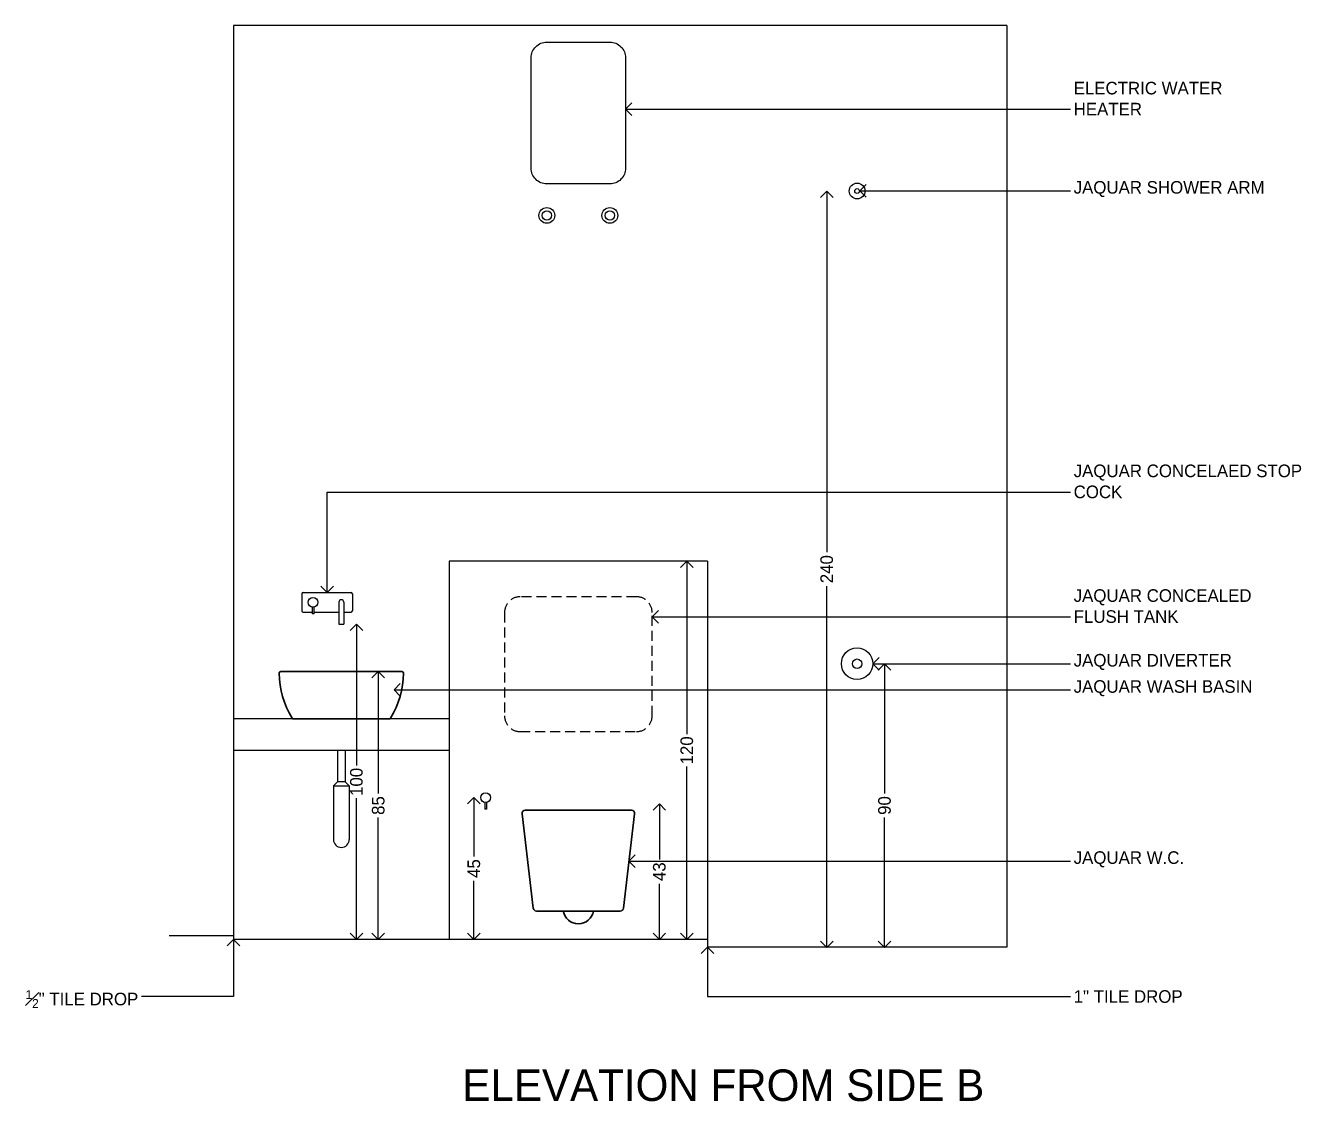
# Model space of a CAD drawing. Header units: metres. Extents: x -16 to 65907, y -5261 to 15511.
# Drawn here: x 23473.8 to 23879.8, y -2109.3 to -1767.9 of the extents above; entities that cross this region are included whole.
import ezdxf

# ---------------------------------------------------------------- set-up
doc = ezdxf.new("R2010")
doc.units = ezdxf.units.M
doc.header["$PDMODE"] = 67
doc.header["$PDSIZE"] = -5
doc.linetypes.add('DASHED', pattern=[19.05, 12.7, -6.35])
doc.layers.get('0').update_dxf_attribs({"color": 6})
for name, color, linetype in [('BC-HATCH', 8, 'Continuous'), ('BC-TEXT', 7, 'Continuous'), ('BC-WHITECOLOR', 7, 'Continuous'), ('Dim', 9, 'Continuous')]:
    doc.layers.add(name, color=color, linetype=linetype)
doc.layers.add('Object', color=7, linetype='Continuous', lineweight=30)
doc.styles.add('BC-1IN10-2', font='FreeSans.ttf', dxfattribs={"height": 4})
doc.dimstyles.new('BC-1IN10-2', dxfattribs={"dimtxt": 4, "dimasz": 4, "dimexe": 0.18, "dimexo": 0.0625, "dimgap": 1, "dimtad": 0, "dimtoh": 1, "dimzin": 12, "dimdsep": 46, "dimtxsty": 'BC-1IN10-2', "dimblk": 'OPEN90', "dimcen": 0.09, "dimse1": 1, "dimse2": 1, "dimclrd": 256, "dimclre": 256, "dimclrt": 7, "dimadec": 0, "dimazin": 0, "dimtfac": 1, "dimtdec": 1, "dimtofl": 0, "dimtmove": 1, "dimatfit": 3, "dimldrblk": 'OPEN90', "dimfxl": 1, "dimtolj": 1, "dimtzin": 0, "dimlwd": -1, "dimarcsym": 0})

# ---------------------------------------------------------------- blocks, each defined once
blk = doc.blocks.new('BC-JAQ-WB-ELEV')
at = {"layer": 'Object'}
for p, q in [((-192.3, 150), (192.3, 150)), ((-152.3, 0), (152.3, 0))]:
    blk.add_line(p, q, dxfattribs=at)
for centre, radius, start, end in [((-192.3, 145), 5, 90, 182.562), ((81, 147.4), 278.3, 180.5313, 211.4271), ((-81, 147.4), 278.3, 328.5729, 359.4687), ((192.3, 145), 5, 357.438, 90), ((-152.3, 5), 5, 213.5505, 270), ((152.3, 5), 5, 270, 326.4495)]:
    blk.add_arc(centre, radius, start, end, dxfattribs=at)
blk = doc.blocks.new('BC-JAQ-WC-ELEV')
at = {"layer": 'Object'}
for p, q in [((-168.7, 410), (168.7, 410)), ((-178.6, 398.8), (-143, 98.8)), ((178.6, 398.8), (143, 98.8)), ((-133, 90), (133, 90))]:
    blk.add_line(p, q, dxfattribs=at)
for centre, radius, start, end in [((-168.7, 400), 10, 90, 186.8974), ((168.7, 400), 10, 353.1026, 90), ((-133, 100), 10, 186.8974, 270), ((0, 98.2), 48.4, 189.7038, 350.2962), ((133, 100), 10, 270, 353.1026)]:
    blk.add_arc(centre, radius, start, end, dxfattribs=at)
blk = doc.blocks.new('_OPEN90')
at = {"color": 0, "linetype": 'ByBlock'}
for p, q in [((0, 0), (-1, 0)), ((-0.5, 0.5), (0, 0)), ((0, 0), (-0.5, -0.5))]:
    blk.add_line(p, q, dxfattribs=at)
blk = doc.blocks.new('*D2440')
at = {"layer": 'BC-TEXT'}
for p, q in [((23683.74, -1941.93), (23683.74, -1992.77)), ((23683.74, -2053.93), (23683.74, -2003.09))]:
    blk.add_line(p, q, dxfattribs=at)
at = {"layer": 'Defpoints', "color": 0}
for p in [(23690.3, -1937.93), (23683.74, -2057.93), (23690.3, -2057.93)]:
    blk.add_point(p, dxfattribs=at)
at = {"layer": 'BC-TEXT', "xscale": 4, "yscale": 4, "zscale": 4}
for p, rotation in [((23683.74, -1937.93), 90), ((23683.74, -2057.93), 270)]:
    blk.add_blockref('_OPEN90', p, dxfattribs=dict(at, rotation=rotation))
at = {"layer": 'BC-TEXT', "color": 7, "insert": (23683.74, -1997.93), "char_height": 4, "attachment_point": 5, "rotation": 90, "style": 'BC-1IN10-2'}
blk.add_mtext('\\A1;120', dxfattribs=at)
blk = doc.blocks.new('*D2441')
at = {"layer": 'BC-TEXT'}
for p, q in [((23675.01, -2018.93), (23675.01, -2032.59)), ((23675.01, -2053.93), (23675.01, -2040.27))]:
    blk.add_line(p, q, dxfattribs=at)
at = {"layer": 'Defpoints', "color": 0}
for p in [(23649.3, -2014.93), (23649.3, -2057.93), (23675.01, -2057.93)]:
    blk.add_point(p, dxfattribs=at)
at = {"layer": 'BC-TEXT', "xscale": 4, "yscale": 4, "zscale": 4}
for p, rotation in [((23675.01, -2014.93), 90), ((23675.01, -2057.93), 270)]:
    blk.add_blockref('_OPEN90', p, dxfattribs=dict(at, rotation=rotation))
at = {"layer": 'BC-TEXT', "color": 7, "insert": (23675.01, -2036.43), "char_height": 4, "attachment_point": 5, "rotation": 90, "style": 'BC-1IN10-2'}
blk.add_mtext('\\A1;43', dxfattribs=at)
blk = doc.blocks.new('*D2443')
at = {"layer": 'BC-TEXT'}
for p, q in [((23578.84, -1961.93), (23578.84, -2002.77)), ((23578.84, -2053.93), (23578.84, -2013.09))]:
    blk.add_line(p, q, dxfattribs=at)
at = {"layer": 'Defpoints', "color": 0}
for p in [(23578.84, -1957.93), (23574.05, -2057.93), (23578.84, -2057.93)]:
    blk.add_point(p, dxfattribs=at)
at = {"layer": 'BC-TEXT', "xscale": 4, "yscale": 4, "zscale": 4}
for p, rotation in [((23578.84, -1957.93), 90), ((23578.84, -2057.93), 270)]:
    blk.add_blockref('_OPEN90', p, dxfattribs=dict(at, rotation=rotation))
at = {"layer": 'BC-TEXT', "color": 7, "insert": (23578.84, -2007.93), "char_height": 4, "attachment_point": 5, "rotation": 90, "style": 'BC-1IN10-2'}
blk.add_mtext('\\A1;100', dxfattribs=at)
blk = doc.blocks.new('*D2444')
at = {"layer": 'BC-TEXT'}
for p, q in [((23585.77, -1976.93), (23585.77, -2011.6)), ((23585.77, -2053.93), (23585.77, -2019.26))]:
    blk.add_line(p, q, dxfattribs=at)
at = {"layer": 'Defpoints', "color": 0}
for p in [(23593.28, -1972.93), (23585.77, -2057.93), (23593.28, -2057.93)]:
    blk.add_point(p, dxfattribs=at)
at = {"layer": 'BC-TEXT', "xscale": 4, "yscale": 4, "zscale": 4}
for p, rotation in [((23585.77, -1972.93), 90), ((23585.77, -2057.93), 270)]:
    blk.add_blockref('_OPEN90', p, dxfattribs=dict(at, rotation=rotation))
at = {"layer": 'BC-TEXT', "color": 7, "insert": (23585.77, -2015.43), "char_height": 4, "attachment_point": 5, "rotation": 90, "style": 'BC-1IN10-2'}
blk.add_mtext('\\A1;85', dxfattribs=at)
blk = doc.blocks.new('*D2445')
at = {"layer": 'BC-TEXT'}
for p, q in [((23746.51, -1974.43), (23746.51, -2011.62)), ((23746.51, -2056.43), (23746.51, -2019.24))]:
    blk.add_line(p, q, dxfattribs=at)
at = {"layer": 'Defpoints', "color": 0}
for p in [(23737.8, -1970.43), (23737.8, -2060.43), (23746.51, -2060.43)]:
    blk.add_point(p, dxfattribs=at)
at = {"layer": 'BC-TEXT', "xscale": 4, "yscale": 4, "zscale": 4}
for p, rotation in [((23746.51, -1970.43), 90), ((23746.51, -2060.43), 270)]:
    blk.add_blockref('_OPEN90', p, dxfattribs=dict(at, rotation=rotation))
at = {"layer": 'BC-TEXT', "color": 7, "insert": (23746.51, -2015.43), "char_height": 4, "attachment_point": 5, "rotation": 90, "style": 'BC-1IN10-2'}
blk.add_mtext('\\A1;90', dxfattribs=at)
blk = doc.blocks.new('*D2446')
at = {"layer": 'BC-TEXT'}
for p, q in [((23728.15, -1824.43), (23728.15, -1935.08)), ((23728.15, -2056.43), (23728.15, -1945.78))]:
    blk.add_line(p, q, dxfattribs=at)
at = {"layer": 'Defpoints', "color": 0}
for p in [(23737.8, -1820.43), (23728.15, -2060.43), (23785.3, -2060.43)]:
    blk.add_point(p, dxfattribs=at)
at = {"layer": 'BC-TEXT', "xscale": 4, "yscale": 4, "zscale": 4}
for p, rotation in [((23728.15, -1820.43), 90), ((23728.15, -2060.43), 270)]:
    blk.add_blockref('_OPEN90', p, dxfattribs=dict(at, rotation=rotation))
at = {"layer": 'BC-TEXT', "color": 7, "insert": (23728.15, -1940.43), "char_height": 4, "attachment_point": 5, "rotation": 90, "style": 'BC-1IN10-2'}
blk.add_mtext('\\A1;240', dxfattribs=at)
blk = doc.blocks.new('*D2453')
at = {"layer": 'BC-TEXT'}
for p, q in [((23616.13, -2016.92), (23616.13, -2031.57)), ((23616.13, -2053.93), (23616.13, -2039.28))]:
    blk.add_line(p, q, dxfattribs=at)
at = {"layer": 'Defpoints', "color": 0}
for p in [(23619.84, -2012.92), (23616.13, -2057.93), (23619.84, -2057.93)]:
    blk.add_point(p, dxfattribs=at)
at = {"layer": 'BC-TEXT', "xscale": 4, "yscale": 4, "zscale": 4}
for p, rotation in [((23616.13, -2012.92), 90), ((23616.13, -2057.93), 270)]:
    blk.add_blockref('_OPEN90', p, dxfattribs=dict(at, rotation=rotation))
at = {"layer": 'BC-TEXT', "color": 7, "insert": (23616.13, -2035.43), "char_height": 4, "attachment_point": 5, "rotation": 90, "style": 'BC-1IN10-2'}
blk.add_mtext('\\A1;45', dxfattribs=at)

msp = doc.modelspace()

# ---------------------------------------------------------------- linework, layer by layer
at = {"layer": 'BC-TEXT'}
for p, q in [((23539.795, -1767.928), (23539.795, -2057.928)), ((23785.297, -1767.928), (23539.795, -1767.928)), ((23785.297, -1767.928), (23785.297, -2060.428)), ((23608.295, -1937.928), (23608.295, -2057.928)), ((23690.297, -1937.928), (23608.295, -1937.928)), ((23690.297, -1937.928), (23690.297, -2057.928)), ((23561.545, -1948.228), (23561.545, -1953.628)), ((23561.945, -1947.828), (23577.145, -1947.828)), ((23577.545, -1948.228), (23577.545, -1953.628)), ((23564.795, -1952.458), (23564.795, -1954.546)), ((23565.295, -1952.458), (23565.295, -1954.546)), ((23573.245, -1950.928), (23573.245, -1957.928)), ((23574.845, -1950.928), (23574.845, -1957.928)), ((23561.945, -1954.028), (23564.795, -1954.028)), ((23565.295, -1954.546), (23564.795, -1954.546)), ((23565.295, -1954.028), (23573.245, -1954.028)), ((23574.845, -1954.028), (23577.145, -1954.028)), ((23573.245, -1957.928), (23574.845, -1957.928)), ((23608.295, -1987.928), (23539.795, -1987.928)), ((23608.295, -1997.928), (23539.795, -1997.928)), ((23572.795, -1997.928), (23572.795, -2007.906)), ((23575.295, -1997.928), (23575.295, -2007.906)), ((23571.545, -2009.156), (23572.795, -2007.906)), ((23571.545, -2009.156), (23571.545, -2026.218)), ((23571.545, -2009.156), (23576.545, -2009.156)), ((23575.295, -2007.906), (23572.795, -2007.906)), ((23576.545, -2009.156), (23575.295, -2007.906)), ((23576.545, -2009.156), (23576.545, -2026.218)), ((23619.585, -2014.453), (23619.585, -2016.541)), ((23620.085, -2016.541), (23619.585, -2016.541)), ((23620.085, -2014.453), (23620.085, -2016.541)), ((23519.391, -2056.678), (23539.795, -2056.678)), ((23690.297, -2057.928), (23539.795, -2057.928)), ((23690.297, -2057.928), (23690.297, -2060.428)), ((23785.297, -2060.428), (23690.297, -2060.428))]:
    msp.add_line(p, q, dxfattribs=at)
msp.add_lwpolyline([(23634.296, -1813.17), (23634.296, -1778.17, -0.4142136), (23639.296, -1773.17), (23659.296, -1773.17, -0.4142136), (23664.296, -1778.17), (23664.296, -1813.17, -0.4142136), (23659.296, -1818.17), (23639.296, -1818.17, -0.4142136)], format="xyb", close=True, dxfattribs=at)
for centre, radius in [((23737.797, -1820.428), 2.5), ((23737.797, -1820.428), 0.75), ((23639.296, -1828.17), 2.5), ((23639.296, -1828.17), 1.5), ((23659.296, -1828.17), 2.5), ((23659.296, -1828.17), 1.5), ((23565.045, -1950.928), 1.55), ((23737.797, -1970.428), 5), ((23737.797, -1970.428), 1.5), ((23619.835, -2012.924), 1.55)]:
    msp.add_circle(centre, radius, dxfattribs=at)
for centre, radius, start, end in [((23561.945, -1948.228), 0.4, 90, 180), ((23577.145, -1948.228), 0.4, 0, 90), ((23574.045, -1950.928), 0.8, 0, 180), ((23561.945, -1953.628), 0.4, 180, 270), ((23577.145, -1953.628), 0.4, 270, 0), ((23574.045, -2026.218), 2.5, 180, 0)]:
    msp.add_arc(centre, radius, start, end, dxfattribs=at)
at = {"layer": 'BC-WHITECOLOR', "linetype": 'DASHED', "ltscale": 0.25}
msp.add_lwpolyline([(23625.864, -1954.175), (23625.864, -1986.973, 0.4142136), (23630.864, -1991.973), (23667.728, -1991.973, 0.4142136), (23672.728, -1986.973), (23672.728, -1954.175, 0.4142136), (23667.728, -1949.175), (23630.864, -1949.175, 0.4142136)], format="xyb", close=True, dxfattribs=at)

# ---------------------------------------------------------------- block references
at = {"layer": 'Dim', "xscale": 0.1, "yscale": 0.1, "zscale": 0.1, "rotation": 360}
for name, p in [('BC-JAQ-WB-ELEV', (23574.045, -1987.928)), ('BC-JAQ-WC-ELEV', (23649.296, -2057.928))]:
    msp.add_blockref(name, p, dxfattribs=at)

# ---------------------------------------------------------------- texts
at = {"layer": 'BC-TEXT', "color": 7, "style": 'BC-1IN10-2'}
for s, insert, char_height, width, attachment_point in [('{ELECTRIC WATER HEATER}', (23806.554, -1796.439), 4, 65.42422, 7), ('{JAQUAR SHOWER ARM}', (23806.554, -1822.361), 4, 65.42422, 7), ('{JAQUAR CONCELAED STOP COCK}', (23806.554, -1917.951), 4, 80.55687, 7), ('{JAQUAR CONCEALED FLUSH TANK}', (23806.554, -1957.525), 4, 65.42422, 7), ('{JAQUAR DIVERTER}', (23806.554, -1972.428), 4, 65.42422, 7), ('{JAQUAR WASH BASIN}', (23806.554, -1980.752), 4, 65.42422, 7), ('{JAQUAR W.C.}', (23806.554, -2035.048), 4, 38.81595, 7), ('{\\A1;{\\H0.7x;\\S1#2;}" TILE DROP}', (23509.584, -2074.035), 4, 48.94688, 3), ('{\\A1;1" TILE DROP}', (23806.554, -2074.035), 4, 48.94688, 1), ('{ELEVATION FROM SIDE B}', (23612.475, -2109.323), 10, 197.15804, 7)]:
    msp.add_mtext(s, dxfattribs=dict(at, insert=insert, char_height=char_height, width=width, attachment_point=attachment_point))

# ---------------------------------------------------------------- dimensions: what is measured, and where the dimension line sits
at = {"layer": 'BC-TEXT'}
for base, p1, p2, picture, middle in [((23728.153, -2060.428), (23737.797, -1820.428), (23785.297, -2060.428), '*D2446', (23728.153, -1940.428)), ((23683.737, -2057.928), (23690.297, -1937.928), (23690.297, -2057.928), '*D2440', (23683.737, -1997.928)), ((23578.844, -2057.928), (23578.844, -1957.928), (23574.045, -2057.928), '*D2443', (23578.844, -2007.928)), ((23585.773, -2057.928), (23593.277, -1972.928), (23593.277, -2057.928), '*D2444', (23585.773, -2015.428)), ((23746.51, -2060.428), (23737.797, -1970.428), (23737.797, -2060.428), '*D2445', (23746.51, -2015.428)), ((23616.127, -2057.928), (23619.835, -2012.924), (23619.835, -2057.928), '*D2453', (23616.127, -2035.426)), ((23675.007, -2057.928), (23649.296, -2014.928), (23649.296, -2057.928), '*D2441', (23675.007, -2036.428))]:
    dim = msp.add_linear_dim(base=base, p1=p1, p2=p2, angle=90, dimstyle='BC-1IN10-2', override={"dimlfac": 1}, dxfattribs=at)
    dim.commit()
    dim.dimension.update_dxf_attribs({"geometry": picture, "text_midpoint": middle})

# ---------------------------------------------------------------- leaders
at = {"layer": 'BC-HATCH', "annotation_type": 0, "has_hookline": 1, "hookline_direction": 0}
for points, text_width in [([(23664.296, -1794.439), (23805.554, -1794.439)], 47.023), ([(23738.648, -1820.361), (23805.554, -1820.361)], 61.07), ([(23672.728, -1955.525), (23805.554, -1955.525)], 56.916), ([(23742.797, -1970.428), (23805.554, -1970.428)], 50.381), ([(23590.774, -1978.752), (23805.554, -1978.752)], 57.361), ([(23665.376, -2033.048), (23805.554, -2033.048)], 34.941)]:
    msp.add_leader(points, dimstyle='BC-1IN10-2', dxfattribs=dict(at, text_width=text_width))
at = {"layer": 'BC-HATCH', "annotation_type": 0, "has_hookline": 1}
for points, hookline_direction, text_width in [([(23539.795, -2057.928), (23539.795, -2076.035), (23510.584, -2076.035)], 1, 35.353), ([(23690.297, -2060.428), (23690.297, -2076.035), (23805.554, -2076.035)], 0, 33.964)]:
    msp.add_leader(points, dimstyle='BC-1IN10-2', override={"dimtad": 0}, dxfattribs=dict(at, hookline_direction=hookline_direction, text_width=text_width))
at = {"layer": 'BC-TEXT', "annotation_type": 0, "has_hookline": 1, "hookline_direction": 0, "text_width": 73.262}
msp.add_leader([(23569.545, -1947.828), (23569.545, -1915.951), (23805.554, -1915.951)], dimstyle='BC-1IN10-2', override={"dimtad": 0}, dxfattribs=at)

doc.saveas('drawing.dxf')
